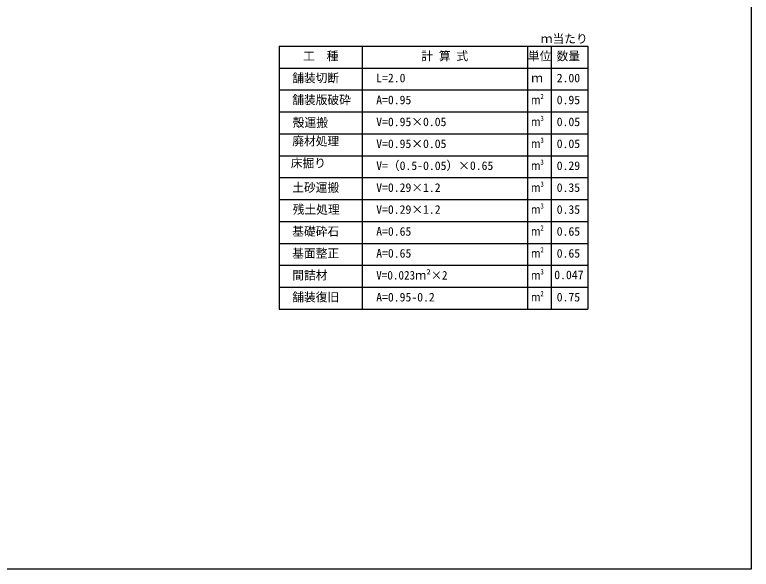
# Model space of a CAD drawing. Units: millimetres, scale not verified. Extents: x -9755 to 16726, y -7413 to 4835.
# Drawn here: x 7355 to 9708, y -2028 to -256 of the extents above; entities that cross this region are included whole.
import ezdxf
from ezdxf.enums import TextEntityAlignment as Align

# ---------------------------------------------------------------- set-up
doc = ezdxf.new("R2010")
doc.units = ezdxf.units.MM
doc.header["$LTSCALE"] = 15
doc.layers.add('0-7', color=4, linetype='Continuous')
doc.layers.add('0-F', color=5, linetype='Continuous')
doc.styles.add('ＭＳ ゴシック', font='')
doc.styles.get('ＭＳ ゴシック').set_extended_font_data('MS Gothic')

msp = doc.modelspace()

# ---------------------------------------------------------------- linework, layer by layer
at = {"layer": '0-7', "color": 7}
for p, q in [((8199.02, -356.68), (8199.02, -1196.68)), ((8464.25, -356.68), (8464.25, -1196.68)), ((8993.06, -356.68), (8993.06, -1196.68)), ((9068.85, -356.68), (9068.85, -1196.68)), ((9185.73, -356.68), (9185.73, -1196.68)), ((8199.02, -426.68), (9185.73, -426.68)), ((8199.02, -496.68), (9185.73, -496.68)), ((8199.02, -566.68), (9185.73, -566.68)), ((8199.02, -636.68), (9185.73, -636.68)), ((8199.02, -706.68), (9185.73, -706.68)), ((8199.02, -776.68), (9185.73, -776.68)), ((8199.02, -846.68), (9185.73, -846.68)), ((8199.02, -916.68), (9185.73, -916.68)), ((8199.02, -986.68), (9185.73, -986.68)), ((8199.02, -1056.68), (9185.73, -1056.68)), ((8199.02, -1126.68), (9185.73, -1126.68)), ((8199.02, -1196.68), (9185.73, -1196.68))]:
    msp.add_line(p, q, dxfattribs=at)
msp.add_lwpolyline([(8199.02, -356.68), (8464.25, -356.68), (9185.73, -356.68)], dxfattribs=at)
at = {"layer": '0-F'}
msp.add_lwpolyline([(3808.17, -2027.5), (3808.17, 2027.5), (9708.17, 2027.5), (9708.17, -2027.5)], close=True, dxfattribs=at)

# ---------------------------------------------------------------- texts
at = {"layer": '0-7', "style": 'ＭＳ ゴシック'}
for s, p in [('ｍ当たり', (9035.59, -355.06)), ('工\u3000種', (8276.25, -410.43)), ('計 算 式', (8653.66, -410.43)), ('単位', (8994.04, -410.34)), ('数量', (9086.07, -410.51)), ('舗装切断', (8241.32, -480.43)), ('L=2.0', (8509.65, -480.43)), ('2.00', (9086.49, -480.43)), ('ｍ', (9005.13, -480.43)), ('舗装版破砕', (8241.32, -550.43)), ('A=0.95', (8509.65, -550.43)), ('0.95', (9086.49, -550.43)), ('殻運搬', (8242.88, -622.92)), ('V=0.95×0.05', (8509.65, -620.43)), ('0.05', (9086.49, -620.43)), ('廃材処理', (8241.32, -682.21)), ('V=0.95×0.05', (8509.65, -690.43)), ('0.05', (9086.49, -690.43)), ('床掘り', (8236.64, -752.41)), ('V=（0.5-0.05）×0.65', (8509.65, -760.43)), ('0.29', (9086.49, -760.43)), ('土砂運搬', (8241.32, -830.43)), ('V=0.29×1.2', (8509.65, -830.43)), ('0.35', (9086.49, -830.43)), ('残土処理', (8242.88, -900.62)), ('V=0.29×1.2', (8509.65, -900.43)), ('0.35', (9086.49, -900.43)), ('基礎砕石', (8241.32, -970.43)), ('A=0.65', (8509.65, -970.43)), ('0.65', (9086.49, -970.43)), ('基面整正', (8241.32, -1040.43)), ('A=0.65', (8509.65, -1040.43)), ('0.65', (9086.49, -1040.43)), ('間詰材', (8241.32, -1110.43)), ('0.047', (9078.6, -1109.23)), ('舗装復旧', (8241.32, -1180.43)), ('A=0.95-0.2', (8509.65, -1180.43)), ('0.75', (9086.49, -1180.43))]:
    msp.add_text(s, height=27.49, dxfattribs=at).set_placement(p, align=Align.BOTTOM_LEFT)
for s, width, p in [('ｍ²', 0.75, (9005.13, -550.43)), ('ｍ³', 0.75, (9005.13, -620.43)), ('ｍ³', 0.75, (9005.13, -690.43)), ('ｍ³', 0.75, (9005.13, -760.43)), ('ｍ³', 0.75, (9005.13, -830.43)), ('ｍ³', 0.75, (9005.13, -900.43)), ('ｍ²', 0.75, (9005.13, -970.43)), ('ｍ²', 0.75, (9005.13, -1040.43)), ('V=0.023ｍ²×2', 0.95, (8509.65, -1110.43)), ('ｍ³', 0.75, (9005.13, -1110.43)), ('ｍ²', 0.75, (9005.13, -1180.43))]:
    msp.add_text(s, height=27.49, dxfattribs=dict(at, width=width)).set_placement(p, align=Align.BOTTOM_LEFT)

doc.saveas('drawing.dxf')
